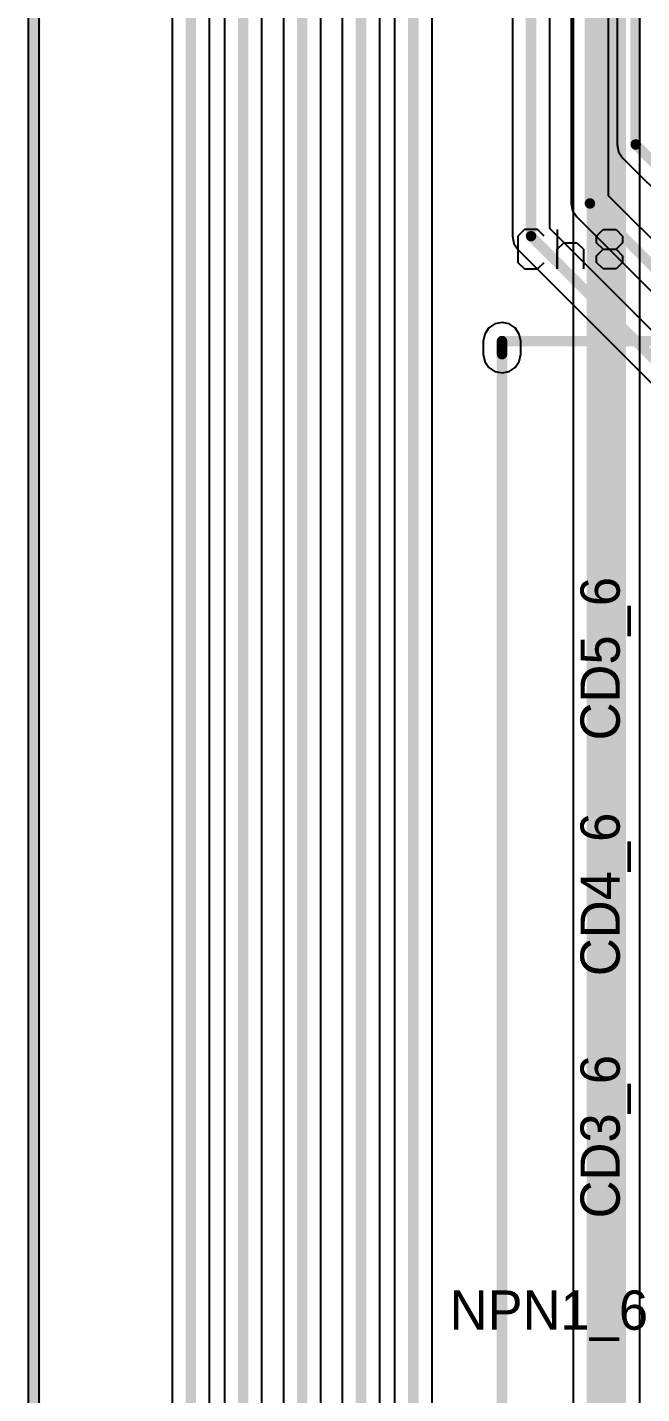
# Model space of a CAD drawing. Header units: millimetres. Extents: x 0.67 to 7.75, y 0.64 to 6.06.
# Drawn here: x 0.665 to 1.135, y 3.321 to 4.364 of the extents above; entities that cross this region are included whole.
import ezdxf

# ---------------------------------------------------------------- set-up
doc = ezdxf.new("R2010")
doc.units = ezdxf.units.MM
doc.header["$MEASUREMENT"] = 0
for name, color, linetype in [('BottomLayer', 5, 'Continuous'), ('TopLayer', 1, 'Continuous'), ('TopOverlay', 2, 'Continuous')]:
    doc.layers.add(name, color=color, linetype=linetype)

msp = doc.modelspace()

# ---------------------------------------------------------------- linework, layer by layer
at = {"layer": 'BottomLayer'}
for p, q in [((0.666, 0.641), (0.666, 6.0528)), ((0.9743, 2.7814), (0.9743, 4.9541)), ((0.9457, 4.7793), (0.9457, 2.791)), ((0.9343, 2.7959), (0.9343, 4.778)), ((1.1157, 4.7641), (1.1157, 4.275)), ((1.1093, 4.2359), (1.1093, 4.705)), ((0.8893, 2.8155), (0.8893, 4.633)), ((0.9057, 4.6393), (0.9057, 2.8055)), ((1.0357, 4.6105), (1.0357, 4.205)), ((1.0643, 4.2109), (1.0643, 4.6105)), ((1.0807, 4.6105), (1.0807, 4.23)), ((0.8443, 2.8131), (0.8443, 4.498)), ((0.8607, 4.5043), (0.8607, 2.8095)), ((0.7757, 4.383), (0.7757, 2.8)), ((0.8043, 2.8059), (0.8043, 4.383)), ((0.8157, 4.3843), (0.8157, 2.8072)), ((1.1157, 4.275), (1.1157, 4.275)), ((1.1157, 4.275), (1.1168, 4.2695)), ((1.1168, 4.2695), (1.1199, 4.2649)), ((1.1199, 4.2649), (1.2199, 4.1649)), ((1.0807, 4.23), (1.0807, 4.23)), ((1.0807, 4.23), (1.0818, 4.2245)), ((1.2009, 4.1443), (1.1093, 4.2359)), ((1.0818, 4.2245), (1.0849, 4.2199)), ((1.0849, 4.2199), (1.1849, 4.1199)), ((1.0357, 4.205), (1.0357, 4.205)), ((1.0357, 4.205), (1.0368, 4.1995)), ((1.1799, 4.0953), (1.0643, 4.2109)), ((1.0368, 4.1995), (1.0399, 4.1949)), ((1.0399, 4.1949), (1.1639, 4.0709))]:
    msp.add_line(p, q, dxfattribs=at)
at = {"layer": 'BottomLayer', "const_width": 0.008}
for points in [[(0.96, 2.7755), (0.96, 4.96)], [(0.92, 2.79), (0.92, 4.81)], [(1.13, 4.275), (1.13, 4.77)], [(1.095, 4.23), (1.095, 4.705)], [(0.875, 2.8095), (0.875, 4.665)], [(1.05, 4.205), (1.05, 4.65)], [(0.83, 2.8072), (0.83, 4.53)], [(0.79, 2.8), (0.79, 4.415)], [(1.13, 4.275), (1.23, 4.175)], [(1.095, 4.23), (1.195, 4.13)], [(1.05, 4.205), (1.174, 4.081)]]:
    msp.add_lwpolyline(points, dxfattribs=at)
at = {"layer": 'BottomLayer', "const_width": 0.004}
for points in [[(1.128, 4.275, 1), (1.132, 4.275, 1)], [(1.128, 4.275, 1), (1.132, 4.275, 1)], [(1.093, 4.23, 1), (1.097, 4.23, 1)], [(1.093, 4.23, 1), (1.097, 4.23, 1)], [(1.048, 4.205, 1), (1.052, 4.205, 1)], [(1.048, 4.205, 1), (1.052, 4.205, 1)]]:
    msp.add_lwpolyline(points, format="xyb", close=True, dxfattribs=at)
at = {"layer": 'TopLayer'}
for p, q in [((0.674, 0.657), (0.674, 6.04)), ((1.1331, 2.9758), (1.1331, 5.2271)), ((1.0822, 4.6105), (1.0822, 2.9816)), ((1.0177, 4.135), (1.0146, 4.1303)), ((1.0223, 4.1381), (1.0177, 4.135)), ((1.0278, 4.1392), (1.0223, 4.1381)), ((1.0333, 4.1381), (1.0278, 4.1392)), ((1.0379, 4.135), (1.0333, 4.1381)), ((1.041, 4.1303), (1.0379, 4.135)), ((1.0146, 4.1303), (1.0135, 4.1249)), ((1.0135, 4.1249), (1.0135, 4.1149)), ((1.0421, 4.1249), (1.041, 4.1303)), ((1.0421, 4.1149), (1.0421, 4.1249)), ((1.0135, 4.1149), (1.0146, 4.1094)), ((1.041, 4.1094), (1.0421, 4.1149)), ((1.0146, 4.1094), (1.0177, 4.1048)), ((1.0177, 4.1048), (1.0223, 4.1017)), ((1.0223, 4.1017), (1.0278, 4.1006)), ((1.0278, 4.1006), (1.0333, 4.1017)), ((1.0333, 4.1017), (1.0379, 4.1048)), ((1.0379, 4.1048), (1.041, 4.1094))]:
    msp.add_line(p, q, dxfattribs=at)
for points, const_width in [([(1.1076, 2.9576), (1.1076, 5.2376)], 0.03), ([(1.0278, 4.1149), (1.0278, 4.1249)], 0.008)]:
    msp.add_lwpolyline(points, dxfattribs=dict(at, const_width=const_width))
at = {"layer": 'TopLayer', "const_width": 0.004}
for points in [[(1.0258, 4.1249, 1), (1.0298, 4.1249, 1)], [(1.0258, 4.1149, 1), (1.0298, 4.1149, 1)]]:
    msp.add_lwpolyline(points, format="xyb", close=True, dxfattribs=at)
at = {"layer": 'TopOverlay'}
for p, q in [((1.045, 4.21), (1.04, 4.205)), ((1.04, 4.205), (1.04, 4.185)), ((1.055, 4.21), (1.045, 4.21)), ((1.06, 4.205), (1.055, 4.21)), ((1.07, 4.21), (1.07, 4.18)), ((1.1, 4.205), (1.105, 4.21)), ((1.1, 4.2), (1.1, 4.205)), ((1.105, 4.21), (1.115, 4.21)), ((1.115, 4.21), (1.12, 4.205)), ((1.12, 4.205), (1.12, 4.2)), ((1.07, 4.195), (1.075, 4.2)), ((1.07, 4.18), (1.07, 4.195)), ((1.075, 4.2), (1.085, 4.2)), ((1.085, 4.2), (1.09, 4.195)), ((1.09, 4.195), (1.09, 4.18)), ((1.105, 4.195), (1.1, 4.2)), ((1.1, 4.19), (1.105, 4.195)), ((1.105, 4.195), (1.115, 4.195)), ((1.12, 4.2), (1.115, 4.195)), ((1.115, 4.195), (1.12, 4.19)), ((1.04, 4.185), (1.045, 4.18)), ((1.055, 4.18), (1.06, 4.185)), ((1.1, 4.185), (1.1, 4.19)), ((1.105, 4.18), (1.1, 4.185)), ((1.12, 4.185), (1.115, 4.18)), ((1.12, 4.19), (1.12, 4.185)), ((1.045, 4.18), (1.055, 4.18)), ((1.115, 4.18), (1.105, 4.18))]:
    msp.add_line(p, q, dxfattribs=at)
for points, const_width in [([(0.67, 0.65), (0.67, 6.05)], 0.01), ([(1.0278, 4.1249), (2.0078, 4.1249)], 0.008), ([(1.0278, 2.7199), (1.0278, 4.1249)], 0.008)]:
    msp.add_lwpolyline(points, dxfattribs=dict(at, const_width=const_width))
at = {"layer": 'TopOverlay', "const_width": 0.004}
msp.add_lwpolyline([(1.0258, 4.1249, 1), (1.0298, 4.1249, 1)], format="xyb", close=True, dxfattribs=at)
msp.add_lwpolyline([(1.0258, 4.1249, 1), (1.0298, 4.1249, 1)], format="xyb", close=True, dxfattribs=at)

# ---------------------------------------------------------------- texts
at = {"layer": 'TopOverlay'}
for s, p in [('CD5_6', (1.1178, 3.8199)), ('CD4_6', (1.1178, 3.6399)), ('CD3_6', (1.1178, 3.4549))]:
    msp.add_text(s, height=0.03, rotation=90, dxfattribs=at).set_placement(p)
msp.add_text('NPN1_6', height=0.03, dxfattribs=at).set_placement((0.9878, 3.3699))

doc.saveas('drawing.dxf')
